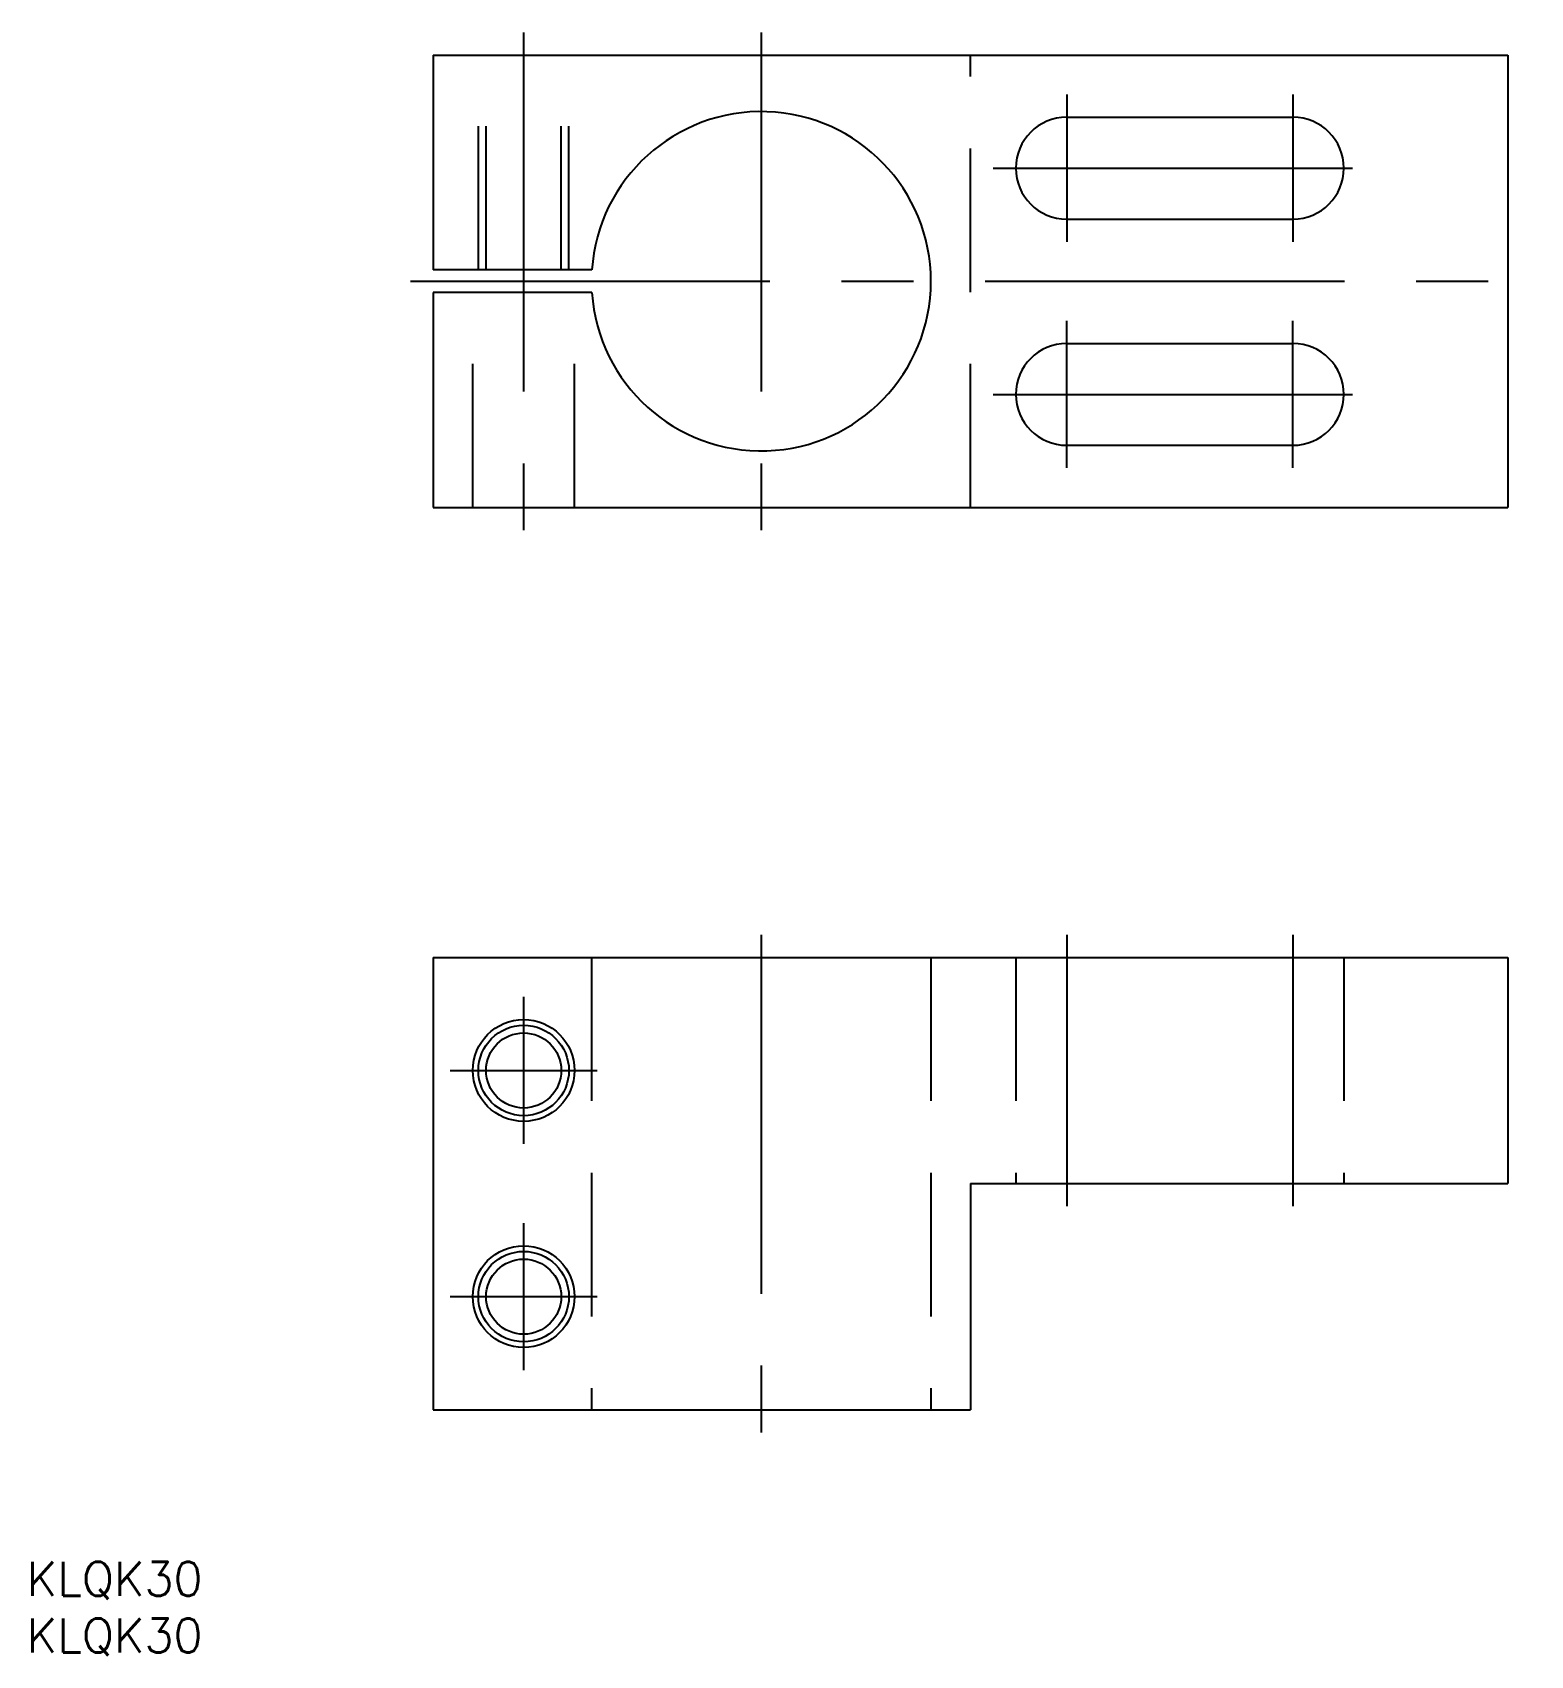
# Model space of a CAD drawing. Extents: x -35 to 97, y -122 to 22.
import ezdxf

# ---------------------------------------------------------------- set-up
doc = ezdxf.new("R2010")
doc.units = 0
doc.linetypes.add('CENTER', pattern=[50.8, 31.75, -6.35, 6.35, -6.35])
doc.linetypes.add('DASHED', pattern=[19.05, 12.7, -6.35])
doc.layers.get('0').update_dxf_attribs({"linetype": 'CONTINUOUS'})
doc.layers.add('CENTER', color=1, linetype='CENTER')
doc.styles.get("Standard").update_dxf_attribs({"font": 'txt.shx', "height": 3, "bigfont": 'bigfont.shx'})

msp = doc.modelspace()

# ---------------------------------------------------------------- linework, layer by layer
at = {"color": 7, "linetype": 'CONTINUOUS'}
for p, q in [((0, 20), (95, 20)), ((0, 20), (0, 1)), ((95, 20), (95, -20)), ((56, 14.5), (76, 14.5)), ((56, 5.5), (76, 5.5)), ((14.03, 1), (0, 1)), ((14.03, -1), (0, -1)), ((0, -1), (0, -20)), ((56, -5.5), (76, -5.5)), ((56, -14.5), (76, -14.5)), ((0, -20), (95, -20)), ((0, -59.78), (0, -99.78)), ((0, -59.78), (95, -59.78)), ((95, -59.78), (95, -79.78)), ((47.5, -79.78), (47.5, -99.78)), ((47.5, -79.78), (95, -79.78)), ((0, -99.78), (47.5, -99.78))]:
    msp.add_line(p, q, dxfattribs=at)
at = {"color": 3, "linetype": 'DASHED'}
for p, q in [((4, 1), (4, 20)), ((4.68, 1), (4.68, 20)), ((11.32, 1), (11.32, 20)), ((12, 1), (12, 20)), ((47.5, -20), (47.5, 20)), ((3.5, -20), (3.5, -1)), ((12.5, -20), (12.5, -1)), ((14, -59.78), (14, -99.78)), ((44, -59.78), (44, -99.78)), ((51.5, -59.78), (51.5, -79.78)), ((80.5, -59.78), (80.5, -79.78))]:
    msp.add_line(p, q, dxfattribs=at)
at = {"color": 7, "linetype": 'CONTINUOUS'}
for centre, radius in [((8, -69.78), 4.5), ((8, -69.78), 3.32), ((8, -89.78), 4.5), ((8, -89.78), 3.32)]:
    msp.add_circle(centre, radius, dxfattribs=at)
at = {"color": 3, "linetype": 'CONTINUOUS'}
for centre in [(8, -69.78), (8, -89.78)]:
    msp.add_circle(centre, 4, dxfattribs=at)
at = {"color": 7, "linetype": 'CONTINUOUS'}
for centre, radius, start, end in [((29, 0), 15, 183.8226, 176.1774), ((56, 10), 4.5, 90, 270), ((76, 10), 4.5, 270, 90), ((56, -10), 4.5, 90, 270), ((76, -10), 4.5, 270, 90)]:
    msp.add_arc(centre, radius, start, end, dxfattribs=at)
at = {"layer": 'CENTER', "color": 1, "linetype": 'CENTER'}
for p, q in [((8, 22), (8, -22)), ((29, 22), (29, -22)), ((56, 16.5), (56, 3.5)), ((76, 16.5), (76, 3.5)), ((49.5, 10), (82.5, 10)), ((-2, 0), (97, 0)), ((56, -16.5), (56, -3.5)), ((76, -16.5), (76, -3.5)), ((49.5, -10), (82.5, -10)), ((29, -57.78), (29, -101.78)), ((56, -57.78), (56, -81.78)), ((76, -57.78), (76, -81.78)), ((8, -63.28), (8, -76.28)), ((1.5, -69.78), (14.5, -69.78)), ((8, -83.28), (8, -96.28)), ((1.5, -89.78), (14.5, -89.78)), ((14, -89.78), (14.04, -89.78))]:
    msp.add_line(p, q, dxfattribs=at)

# ---------------------------------------------------------------- texts
at = {"color": 7, "linetype": 'CONTINUOUS'}
for p in [(-35.93, -116.23), (-35.93, -121.23)]:
    msp.add_text('KLQK30', height=3, dxfattribs=at).set_placement(p)

doc.saveas('drawing.dxf')
